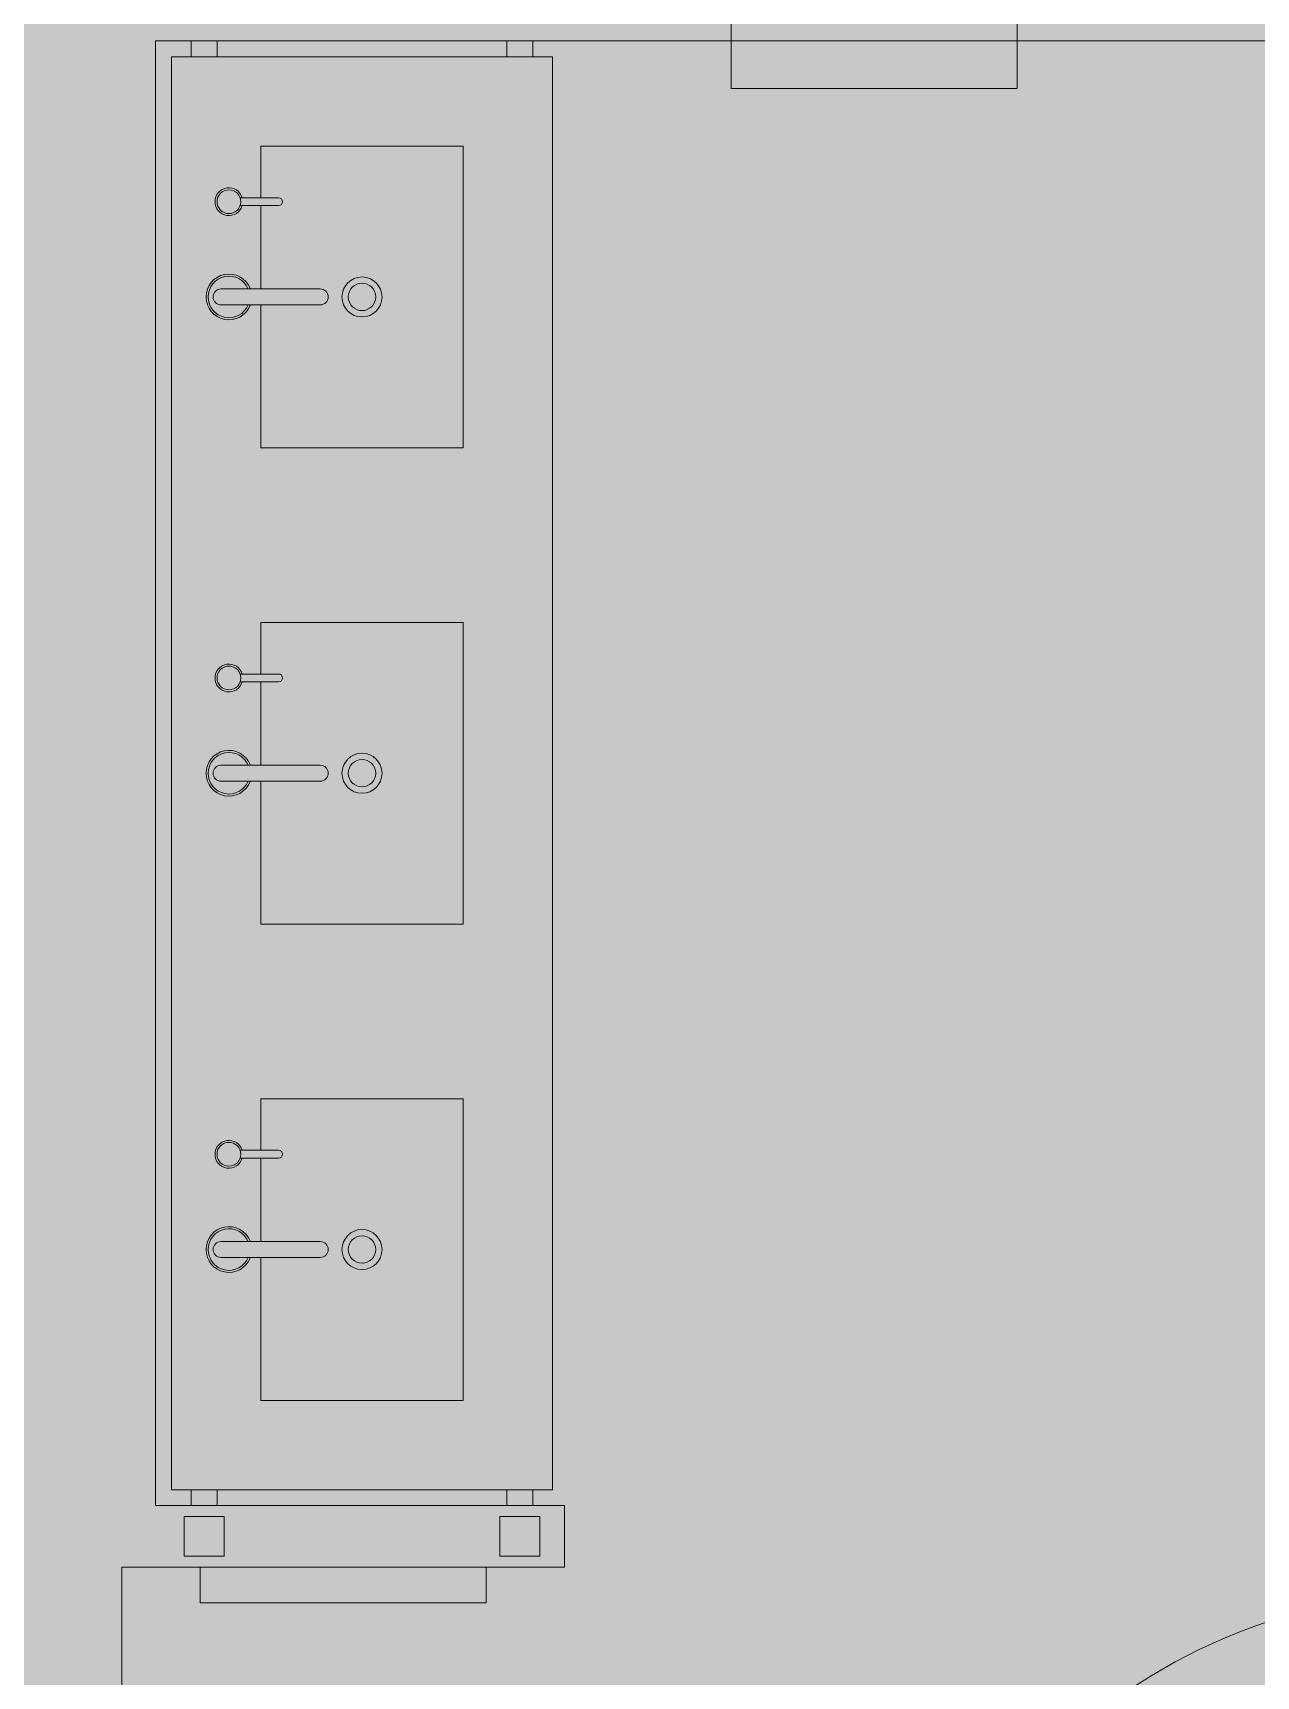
# Model space of a CAD drawing. Header units: inches. Extents: x -865 to 1895, y -762 to 1388.
# Drawn here: x 514.8 to 591.9, y -42.6 to 60.9 of the extents above; entities that cross this region are included whole.
import ezdxf

# ---------------------------------------------------------------- set-up
doc = ezdxf.new("R2010")
doc.units = ezdxf.units.IN
doc.header["$MEASUREMENT"] = 0
for name, color, linetype, lineweight in [('4th Floor Revit Background_dwg', 8, 'Continuous', 9), ('A-DETL-GENF', 92, 'Continuous', 9), ('A-EXIST-CORE', 7, 'Continuous', 9), ('A-FLOR-TOIL-ACCS', 7, 'Continuous', 9), ('A-FLOR-TPTN', 7, 'Continuous', 9), ('A-FLOR-WDWK', 7, 'Continuous', 9), ('P-FIXT', 7, 'Continuous', 9)]:
    doc.layers.add(name, color=color, linetype=linetype, lineweight=lineweight)

# ---------------------------------------------------------------- blocks, each defined once
blk = doc.blocks.new('4th Floor Revit Background_dwg-1506688-4th Floor New Construction - Partition Plan')
at = {"layer": 'A-EXIST-CORE', "flags": 128}
for points in [[(1704.98, 805.27), (1704.98, 809.14), (1679.23, 809.14), (1679.23, 901.39)], [(1679.23, 901.39), (1821.6, 901.39), (1821.6, 741.39), (1762.6, 741.39), (1762.6, 763.64)], [(1656.34, 678.27), (1697.73, 678.27), (1697.73, 693.52), (1701.1, 693.52), (1701.1, 697.52), (1677.1, 697.52), (1677.1, 805.27), (1704.98, 805.27)]]:
    blk.add_lwpolyline(points, dxfattribs=at)
at = {"layer": 'A-FLOR-TOIL-ACCS'}
for p, q in [((1686.98, 891.52), (1684.56, 891.52)), ((1686.98, 891.02), (1684.56, 891.02)), ((1686.98, 861.52), (1684.56, 861.52)), ((1686.98, 861.02), (1684.56, 861.02)), ((1686.98, 831.52), (1684.56, 831.52)), ((1686.98, 831.02), (1684.56, 831.02))]:
    blk.add_line(p, q, dxfattribs=at)
at = {"layer": 'A-FLOR-TOIL-ACCS', "flags": 128}
for points in [[(1715.48, 904.39), (1733.48, 904.39), (1733.48, 898.39), (1715.48, 898.39)], [(1682.04, 805.27), (1700.04, 805.27), (1700.04, 803.02), (1682.04, 803.02)]]:
    blk.add_lwpolyline(points, close=True, dxfattribs=at)
at = {"layer": 'A-FLOR-TOIL-ACCS'}
for centre in [(1683.85, 891.27), (1683.85, 861.27), (1683.85, 831.27)]:
    blk.add_circle(centre, 0.75, dxfattribs=at)
for centre, radius, start, end in [((1683.85, 891.27), 0.875, 16.6015, 343.3985), ((1686.98, 891.27), 0.25, 270, 90), ((1683.85, 861.27), 0.875, 16.6015, 343.3985), ((1686.98, 861.27), 0.25, 270, 90), ((1683.85, 831.27), 0.875, 16.6015, 343.3985), ((1686.98, 831.27), 0.25, 270, 90)]:
    blk.add_arc(centre, radius, start, end, dxfattribs=at)
at = {"layer": 'A-FLOR-TPTN'}
blk.add_arc((1760.6, 767.64), 36, 90, 180, dxfattribs=at)
at = {"layer": 'A-FLOR-WDWK'}
for p, q in [((1681.48, 900.39), (1681.48, 901.39)), ((1683.1, 900.39), (1683.1, 901.39)), ((1701.35, 900.39), (1701.35, 901.39)), ((1702.98, 900.39), (1702.98, 901.39)), ((1681.48, 810.14), (1681.48, 809.14)), ((1683.1, 810.14), (1683.1, 809.14)), ((1701.35, 810.14), (1701.35, 809.14)), ((1702.98, 810.14), (1702.98, 809.14))]:
    blk.add_line(p, q, dxfattribs=at)
at = {"layer": 'A-FLOR-WDWK', "flags": 128}
for points in [[(1704.23, 810.14), (1704.23, 900.39), (1680.23, 900.39), (1680.23, 810.14)], [(1681.04, 808.46), (1681.04, 805.96), (1683.54, 805.96), (1683.54, 808.46)], [(1700.92, 808.46), (1700.92, 805.96), (1703.42, 805.96), (1703.42, 808.46)]]:
    blk.add_lwpolyline(points, close=True, dxfattribs=at)
blk.add_lwpolyline([(1685.85, 854.77), (1685.85, 845.77), (1698.6, 845.77), (1698.6, 864.77), (1685.85, 864.77), (1685.85, 861.52)], dxfattribs=at)
at = {"layer": 'P-FIXT'}
for p, q in [((1685.85, 891.02), (1685.85, 885.77)), ((1683.35, 885.77), (1689.6, 885.77)), ((1683.35, 884.77), (1689.6, 884.77)), ((1685.85, 861.02), (1685.85, 855.77)), ((1683.35, 855.77), (1689.6, 855.77)), ((1683.35, 854.77), (1689.6, 854.77)), ((1685.85, 831.02), (1685.85, 825.77)), ((1683.35, 825.77), (1689.6, 825.77)), ((1683.35, 824.77), (1689.6, 824.77))]:
    blk.add_line(p, q, dxfattribs=at)
at = {"layer": 'P-FIXT', "flags": 128}
for points in [[(1685.85, 884.77), (1685.85, 875.77), (1698.6, 875.77), (1698.6, 894.77), (1685.85, 894.77), (1685.85, 891.52)], [(1685.85, 824.77), (1685.85, 815.77), (1698.6, 815.77), (1698.6, 834.77), (1685.85, 834.77), (1685.85, 831.52)]]:
    blk.add_lwpolyline(points, dxfattribs=at)
at = {"layer": 'P-FIXT'}
for centre, radius in [((1692.23, 885.27), 1.26), ((1692.23, 885.27), 0.862), ((1692.23, 855.27), 1.26), ((1692.23, 855.27), 0.862), ((1692.23, 825.27), 1.26), ((1692.23, 825.27), 0.862)]:
    blk.add_circle(centre, radius, dxfattribs=at)
for centre, radius, start, end in [((1683.85, 885.27), 1.44, 22.3927, 337.6073), ((1683.85, 885.27), 1.31, 22.3927, 337.6073), ((1683.35, 885.27), 0.5, 90, 270), ((1689.6, 885.27), 0.5, 270, 90), ((1683.85, 855.27), 1.44, 22.3927, 337.6073), ((1683.85, 855.27), 1.31, 22.3927, 337.6073), ((1683.35, 855.27), 0.5, 90, 270), ((1689.6, 855.27), 0.5, 270, 90), ((1683.85, 825.27), 1.44, 22.3927, 337.6073), ((1683.85, 825.27), 1.31, 22.3927, 337.6073), ((1683.35, 825.27), 0.5, 90, 270), ((1689.6, 825.27), 0.5, 270, 90)]:
    blk.add_arc(centre, radius, start, end, dxfattribs=at)

msp = doc.modelspace()

# ---------------------------------------------------------------- hatches: boundary and pattern name
at = {"layer": 'A-DETL-GENF'}
h = msp.add_hatch(color=9, dxfattribs=at)
h.paths.add_polyline_path([(393.16, -162.72), (541.06, -162.72), (541.06, -147.94), (752.68, -147.94), (752.68, -162.72), (867.19, -162.72), (867.19, 64.4), (393.16, 64.4), (393.16, 24.53), (402.64, 24.53), (402.64, -19.47), (393.16, -19.47), (393.16, -77.47), (402.64, -77.47), (402.64, -121.47), (393.16, -121.47), (393.16, -158.22)], flags=0)
h.paths.add_polyline_path([(1527.09, -162.72), (1527.09, 68.31), (1241.09, 68.31), (1241.09, -162.72), (1517.61, -162.72)], flags=0)
h.paths.add_polyline_path([(159.67, -160.85), (261.14, -160.85), (261.14, -120.86), (251.64, -120.86), (251.64, -76.86), (261.64, -76.86), (261.64, -18.86), (251.64, -18.86), (251.64, 25.14), (261.14, 25.14), (261.14, 62.36), (177.39, 62.36), (95.51, 144.24), (38.05, 144.24), (38.05, 18.14), (1.06, 18.14), (1.06, -160.85), (153.68, -160.85)], flags=0)
h.paths.add_polyline_path([(-353.51, 330.78), (-327.35, 330.78), (-209.17, 448.96), (-318.99, 558.75), (-389.63, 558.75), (-389.63, 773.5), (-505.56, 773.5), (-505.56, 330.78), (-374.02, 330.78)], flags=0)

# ---------------------------------------------------------------- block references
at = {"layer": '4th Floor Revit Background_dwg', "color": 7}
msp.add_blockref('4th Floor Revit Background_dwg-1506688-4th Floor New Construction - Partition Plan', (-1156.67, -840.99), dxfattribs=at)

doc.saveas('drawing.dxf')
